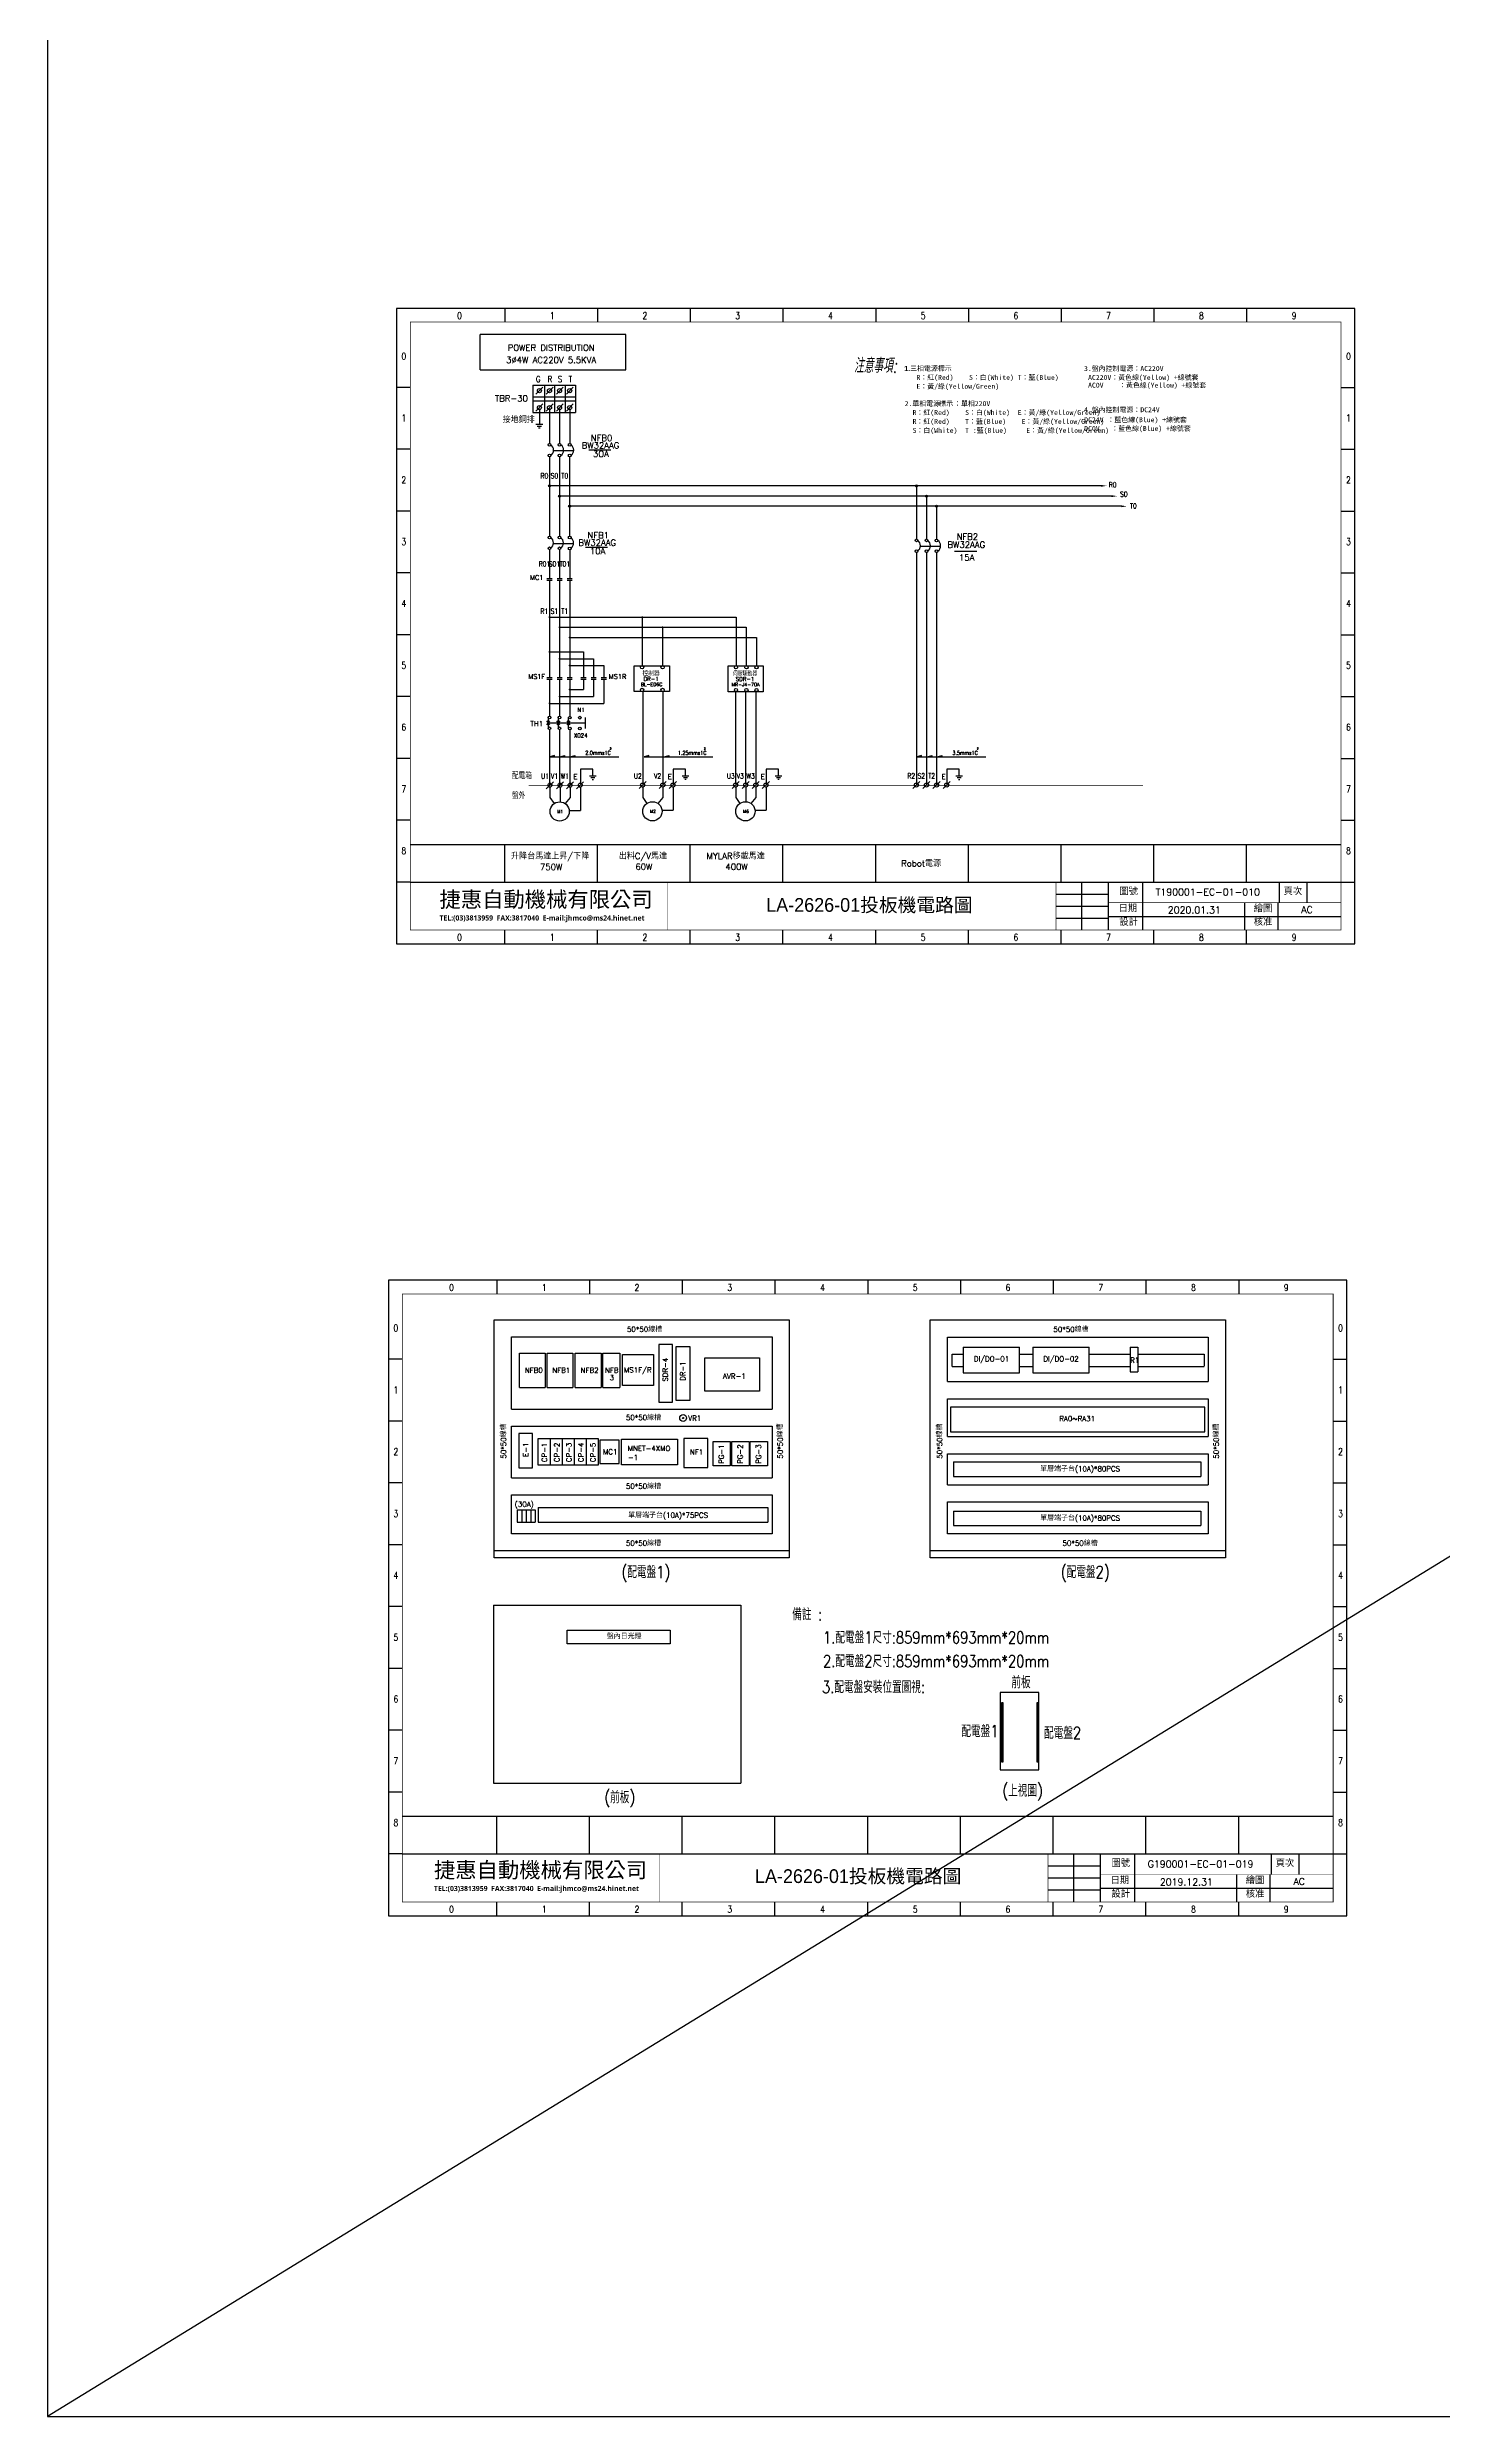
# Model space of a CAD drawing. Header units: millimetres. Extents: x -1721 to 4288, y -273 to 2028.
# Drawn here: x 2178 to 2584, y -149 to 541 of the extents above; entities that cross this region are included whole.
import ezdxf
from ezdxf.enums import TextEntityAlignment as Align

# ---------------------------------------------------------------- set-up
doc = ezdxf.new("R2010")
doc.units = ezdxf.units.MM
doc.header["$LTSCALE"] = 5
doc.header["$MEASUREMENT"] = 0
doc.layers.get('0').update_dxf_attribs({"linetype": 'CONTINUOUS'})
for name, color, linetype in [('2', 2, 'CONTINUOUS'), ('4', 4, 'CONTINUOUS'), ('6', 6, 'CONTINUOUS'), ('AIR', 7, 'CONTINUOUS'), ('TEXT', 4, 'CONTINUOUS'), ('圖框', 7, 'CONTINUOUS'), ('文字', 4, 'CONTINUOUS')]:
    doc.layers.add(name, color=color, linetype=linetype)
doc.styles.add('chinese', font='simplex.shx', dxfattribs={"height": 2, "bigfont": 'chineset.shx'})
doc.styles.add('DAYUF', font='italict.shx', dxfattribs={"bigfont": 'dayuf.shx'})
doc.styles.add('DAYUM', font='complex', dxfattribs={"bigfont": 'dayum'})
doc.styles.add('DAYUS', font='romanc.shx', dxfattribs={"height": 25, "bigfont": 'dayus.shx'})
doc.styles.add('MtXpl_', font='mingliub.ttc')
doc.styles.add('MtXpl__1', font='mingliub.ttc')
doc.styles.add('sim', font='simplex.shx', dxfattribs={"width": 0.8, "bigfont": 'chineset.shx'})
doc.styles.get("Standard").update_dxf_attribs({"font": 'arialbd.ttf', "height": 15})
doc.styles.add('新細明體', font='', dxfattribs={"height": 2})
doc.styles.add('標楷體', font='simplex.shx', dxfattribs={"width": 0.8, "bigfont": 'chineset.shx'})
doc.styles.add('線號', font='simplex.shx', dxfattribs={"height": 1.5, "bigfont": 'chineset.shx'})
doc.styles.get('新細明體').set_extended_font_data('新細明體')

# ---------------------------------------------------------------- blocks, each defined once
blk = doc.blocks.new('A$C52BC11C5')
blk.add_line((0, 0, 0.3), (3.5, 3.5, 0.3))
blk.add_circle((1.8, 1.8, 0.3), 1)
blk = doc.blocks.new('A$C56EF1552')
at = {"layer": '2'}
for p, q in [((5, 0), (7.3, 0.6)), ((7.3, 0.6), (7.3, 0)), ((10, 0), (12.3, 0.6)), ((12.3, 0.6), (12.3, 0))]:
    blk.add_line(p, q, dxfattribs=at)
blk.add_lwpolyline([(2.3, 0), (2.3, 0.6), (0, 0), (14.4, 0), (34.1, 0)], dxfattribs=at)

msp = doc.modelspace()

# ---------------------------------------------------------------- linework, layer by layer
for p, q in [((4288.333, 1146.033), (2177.993, -148.663)), ((2319.333, 442.808), (2331.698, 442.808)), ((2319.333, 442.808), (2319.333, 434.778)), ((2320.187, 440.135), (2322.266, 442.214)), ((2322.741, 442.808), (2322.741, 434.778)), ((2323.241, 440.135), (2325.201, 442.214)), ((2325.625, 442.808), (2325.625, 434.778)), ((2326.181, 440.135), (2328.141, 442.214)), ((2328.771, 442.808), (2328.771, 434.778)), ((2329.121, 440.135), (2331.081, 442.214)), ((2331.698, 442.808), (2331.698, 434.778)), ((2319.333, 439.423), (2331.698, 439.423)), ((2319.333, 438.192), (2331.698, 438.192)), ((2319.333, 434.778), (2331.698, 434.778)), ((2320.187, 435.217), (2322.266, 437.296)), ((2323.241, 435.217), (2325.201, 437.296)), ((2324.167, 435.668), (2324.167, 425.813)), ((2326.181, 435.217), (2328.141, 437.296)), ((2327.107, 435.668), (2327.107, 425.813)), ((2329.121, 435.217), (2331.081, 437.296)), ((2330.047, 435.668), (2330.047, 425.797)), ((2324.155, 421.899), (2324.155, 398.798)), ((2325.356, 423.722), (2330.956, 423.722)), ((2327.095, 421.894), (2327.095, 398.793)), ((2330.035, 421.884), (2330.035, 398.783)), ((2484.694, 413.422), (2324.28, 413.422)), ((2487.634, 410.482), (2327.22, 410.482)), ((2490.574, 407.542), (2330.16, 407.542)), ((2430.978, 413.422), (2430.978, 397.999)), ((2433.918, 410.482), (2433.918, 397.993)), ((2436.858, 407.542), (2436.858, 397.983)), ((2324.177, 394.878), (2324.177, 386.503)), ((2325.35, 396.702), (2330.95, 396.702)), ((2327.117, 394.875), (2327.117, 386.503)), ((2330.057, 394.864), (2330.057, 386.503)), ((2430.978, 394.079), (2430.978, 326.305)), ((2432.167, 395.902), (2437.767, 395.902)), ((2433.918, 394.074), (2433.918, 326.305)), ((2436.858, 394.063), (2436.858, 326.305)), ((2323.427, 386.503), (2324.927, 386.503)), ((2326.367, 386.503), (2327.867, 386.503)), ((2329.307, 386.503), (2330.807, 386.503)), ((2323.427, 386.003), (2324.927, 386.003)), ((2324.177, 386.003), (2324.177, 357.68)), ((2326.367, 386.003), (2327.867, 386.003)), ((2327.117, 386.003), (2327.117, 357.68)), ((2329.307, 386.003), (2330.807, 386.003)), ((2330.057, 386.003), (2330.057, 357.68)), ((2351.177, 375.216), (2351.177, 361.102)), ((2378.506, 375.216), (2378.506, 361.065)), ((2357.057, 372.276), (2357.057, 361.102)), ((2381.446, 372.276), (2381.446, 361.065)), ((2384.386, 369.336), (2384.386, 361.065)), ((2324.177, 365.139), (2334.083, 365.139)), ((2327.117, 363.139), (2337.023, 363.139)), ((2330.057, 361.139), (2339.963, 361.139)), ((2334.083, 365.139), (2334.083, 357.68)), ((2337.023, 363.139), (2337.023, 357.68)), ((2339.963, 361.139), (2339.963, 357.68)), ((2323.427, 357.68), (2324.927, 357.68)), ((2323.427, 357.18), (2324.927, 357.18)), ((2324.177, 357.18), (2324.177, 346.384)), ((2326.367, 357.68), (2327.867, 357.68)), ((2326.367, 357.18), (2327.867, 357.18)), ((2327.117, 357.18), (2327.117, 346.382)), ((2327.117, 352.136), (2337.023, 352.136)), ((2329.307, 357.68), (2330.807, 357.68)), ((2329.307, 357.18), (2330.807, 357.18)), ((2330.057, 357.18), (2330.057, 346.37)), ((2330.057, 354.136), (2334.083, 354.136)), ((2333.333, 357.68), (2334.833, 357.68)), ((2333.333, 357.18), (2334.833, 357.18)), ((2334.083, 357.18), (2334.083, 354.136)), ((2336.273, 357.68), (2337.773, 357.68)), ((2336.273, 357.18), (2337.773, 357.18)), ((2337.023, 357.18), (2337.023, 352.136)), ((2339.213, 357.68), (2340.713, 357.68)), ((2339.213, 357.18), (2340.713, 357.18)), ((2339.963, 357.18), (2339.963, 350.136)), ((2351.303, 353.569), (2351.303, 326.929)), ((2357.183, 353.569), (2357.183, 326.929)), ((2378.325, 353.532), (2378.325, 326.891)), ((2381.265, 353.532), (2381.265, 326.891)), ((2384.205, 353.532), (2384.205, 326.891)), ((2323.304, 345.004), (2324.173, 343.877)), ((2324.183, 345.004), (2323.314, 343.877)), ((2323.744, 346.08), (2323.744, 342.77)), ((2324.177, 350.136), (2339.963, 350.136)), ((2326.248, 345.004), (2327.117, 343.877)), ((2327.128, 345.004), (2326.259, 343.877)), ((2326.656, 346.08), (2326.656, 342.77)), ((2329.193, 345.004), (2330.062, 343.877)), ((2330.072, 345.004), (2329.203, 343.877)), ((2329.614, 346.08), (2329.614, 342.77)), ((2334.532, 346.024), (2334.532, 342.849)), ((2323.744, 344.439), (2334.532, 344.439)), ((2324.177, 342.47), (2324.177, 326.305)), ((2327.117, 342.465), (2327.117, 326.305)), ((2330.057, 342.454), (2330.057, 326.305)), ((2324.303, 325.718), (2324.303, 322.689)), ((2327.243, 325.718), (2327.243, 321.468)), ((2330.183, 325.718), (2330.183, 322.689)), ((2336.774, 330.961), (2333.176, 330.961)), ((2333.176, 330.961), (2333.176, 326.885)), ((2333.176, 325.724), (2333.176, 318.987)), ((2335.776, 329.032), (2337.771, 329.032)), ((2336.163, 328.52), (2337.384, 328.52)), ((2336.55, 328.007), (2336.997, 328.007)), ((2336.774, 329.032), (2336.774, 330.961)), ((2351.303, 325.755), (2351.303, 322.727)), ((2357.183, 325.755), (2357.183, 322.727)), ((2363.774, 330.999), (2360.176, 330.999)), ((2360.176, 330.999), (2360.176, 326.923)), ((2360.176, 325.761), (2360.176, 319.025)), ((2362.776, 329.07), (2364.771, 329.07)), ((2363.163, 328.557), (2364.384, 328.557)), ((2363.55, 328.045), (2363.997, 328.045)), ((2363.774, 329.07), (2363.774, 330.999)), ((2378.379, 325.755), (2378.379, 322.727)), ((2381.319, 325.755), (2381.319, 321.506)), ((2384.259, 325.755), (2384.259, 322.727)), ((2390.849, 330.999), (2387.252, 330.999)), ((2387.252, 330.999), (2387.252, 326.923)), ((2387.252, 325.761), (2387.252, 319.025)), ((2389.852, 329.07), (2391.847, 329.07)), ((2390.239, 328.557), (2391.46, 328.557)), ((2390.626, 328.045), (2391.073, 328.045)), ((2390.849, 329.07), (2390.849, 330.999)), ((2443.434, 330.961), (2439.836, 330.961)), ((2439.836, 330.961), (2439.836, 326.885)), ((2442.437, 329.032), (2444.431, 329.032)), ((2442.824, 328.52), (2444.044, 328.52)), ((2443.211, 328.007), (2443.657, 328.007)), ((2443.434, 329.032), (2443.434, 330.961)), ((2324.303, 322.689), (2325.526, 320.967)), ((2330.183, 322.689), (2328.729, 320.967)), ((2329.909, 318.987), (2333.176, 318.987)), ((2351.303, 322.727), (2352.526, 321.005)), ((2357.183, 322.727), (2355.729, 321.005)), ((2356.909, 319.025), (2360.176, 319.025)), ((2378.379, 322.727), (2379.601, 321.005)), ((2384.259, 322.727), (2382.804, 321.005)), ((2383.985, 319.025), (2387.252, 319.025)), ((2308.082, 170.673), (2393.982, 170.673)), ((2308.082, 101.373), (2308.082, 170.673)), ((2313.082, 144.673), (2313.082, 165.673)), ((2313.082, 165.673), (2388.982, 165.673)), ((2388.982, 165.673), (2388.982, 144.673)), ((2393.982, 170.673), (2393.982, 101.373)), ((2435.03, 170.654), (2520.93, 170.654)), ((2435.03, 101.354), (2435.03, 170.654)), ((2440.03, 152.654), (2440.03, 165.654)), ((2440.03, 165.654), (2515.93, 165.654)), ((2515.93, 165.654), (2515.93, 152.654)), ((2520.93, 170.654), (2520.93, 101.354)), ((2315.451, 160.948), (2322.951, 160.948)), ((2315.451, 150.948), (2315.451, 160.948)), ((2322.951, 160.948), (2322.951, 150.948)), ((2323.451, 160.948), (2330.951, 160.948)), ((2323.451, 150.948), (2323.451, 160.948)), ((2330.951, 160.948), (2330.951, 150.948)), ((2331.687, 160.948), (2339.187, 160.948)), ((2331.687, 150.948), (2331.687, 160.948)), ((2339.187, 160.948), (2339.187, 150.948)), ((2339.687, 160.948), (2344.687, 160.948)), ((2339.687, 150.948), (2339.687, 160.948)), ((2344.687, 160.948), (2344.687, 150.948)), ((2345.428, 160.537), (2354.428, 160.537)), ((2345.428, 151.537), (2345.428, 160.537)), ((2354.428, 160.537), (2354.428, 151.537)), ((2355.949, 163.462), (2355.949, 146.662)), ((2359.949, 163.462), (2355.949, 163.462)), ((2359.949, 146.662), (2359.949, 163.462)), ((2361.045, 162.907), (2365.045, 162.907)), ((2361.045, 147.139), (2361.045, 162.907)), ((2365.045, 162.907), (2365.045, 147.139)), ((2369.366, 149.847), (2369.366, 159.547)), ((2369.366, 159.547), (2385.266, 159.547)), ((2385.266, 159.547), (2385.266, 149.847)), ((2441.408, 160.657), (2444.621, 160.657)), ((2441.408, 157.081), (2441.408, 160.657)), ((2444.621, 162.73), (2444.621, 155.23)), ((2444.621, 162.73), (2461.021, 162.73)), ((2461.021, 155.23), (2461.021, 162.73)), ((2461.021, 160.657), (2464.874, 160.657)), ((2464.874, 162.73), (2464.874, 155.23)), ((2464.874, 162.73), (2481.274, 162.73)), ((2481.274, 155.23), (2481.274, 162.73)), ((2481.274, 160.657), (2493.174, 160.657)), ((2493.174, 162.675), (2493.174, 155.475)), ((2493.174, 162.675), (2495.474, 162.675)), ((2495.474, 162.675), (2495.474, 155.475)), ((2495.474, 160.657), (2514.798, 160.657)), ((2514.798, 160.657), (2514.798, 157.157)), ((2440.03, 152.654), (2515.93, 152.654)), ((2441.408, 157.081), (2444.621, 157.081)), ((2444.621, 155.23), (2461.021, 155.23)), ((2461.021, 157.081), (2464.874, 157.081)), ((2464.874, 155.23), (2481.274, 155.23)), ((2481.274, 157.081), (2493.174, 157.081)), ((2493.174, 155.475), (2495.474, 155.475)), ((2495.474, 157.081), (2514.798, 157.081)), ((2315.451, 150.948), (2322.951, 150.948)), ((2323.451, 150.948), (2330.951, 150.948)), ((2331.687, 150.948), (2339.187, 150.948)), ((2339.687, 150.948), (2344.687, 150.948)), ((2354.428, 151.537), (2345.428, 151.537)), ((2355.949, 146.662), (2359.949, 146.662)), ((2365.045, 147.139), (2361.045, 147.139)), ((2385.266, 149.847), (2369.366, 149.847)), ((2440.03, 136.654), (2440.03, 147.654)), ((2440.03, 147.654), (2515.93, 147.654)), ((2440.905, 145.207), (2440.905, 138.007)), ((2514.905, 145.207), (2440.905, 145.207)), ((2514.905, 138.007), (2514.905, 145.207)), ((2515.93, 147.654), (2515.93, 136.654)), ((2313.082, 144.673), (2388.982, 144.673)), ((2313.082, 124.673), (2313.082, 139.673)), ((2313.082, 139.673), (2388.982, 139.673)), ((2388.982, 139.673), (2388.982, 124.673)), ((2440.905, 138.007), (2514.905, 138.007)), ((2315.21, 137.533), (2315.21, 127.533)), ((2319.21, 137.533), (2315.21, 137.533)), ((2319.21, 127.533), (2319.21, 137.533)), ((2320.829, 136.061), (2338.329, 136.061)), ((2320.829, 128.366), (2320.829, 136.061)), ((2324.329, 136.061), (2324.329, 128.366)), ((2327.829, 136.061), (2327.829, 128.366)), ((2331.329, 136.061), (2331.329, 128.366)), ((2334.829, 136.061), (2334.829, 128.366)), ((2338.329, 136.061), (2338.329, 128.366)), ((2338.833, 135.577), (2338.833, 128.857)), ((2344.433, 135.577), (2338.833, 135.577)), ((2344.433, 128.857), (2344.433, 135.577)), ((2345.098, 135.924), (2361.448, 135.924)), ((2345.098, 128.434), (2345.098, 135.924)), ((2361.448, 135.924), (2361.448, 128.434)), ((2363.304, 136.078), (2363.304, 127.678)), ((2370.304, 136.078), (2363.304, 136.078)), ((2370.304, 127.678), (2370.304, 136.078)), ((2371.801, 135.202), (2376.801, 135.202)), ((2371.801, 128.177), (2371.801, 135.202)), ((2376.801, 135.202), (2376.801, 128.177)), ((2377.274, 135.202), (2382.274, 135.202)), ((2377.274, 128.177), (2377.274, 135.202)), ((2382.274, 135.202), (2382.274, 128.177)), ((2382.633, 135.202), (2387.633, 135.202)), ((2382.633, 128.177), (2382.633, 135.202)), ((2387.633, 135.202), (2387.633, 128.177)), ((2440.03, 136.654), (2515.93, 136.654)), ((2440.03, 122.654), (2440.03, 131.654)), ((2440.03, 131.654), (2515.93, 131.654)), ((2515.93, 131.654), (2515.93, 122.654)), ((2313.082, 124.673), (2388.982, 124.673)), ((2315.21, 127.533), (2319.21, 127.533)), ((2338.329, 128.366), (2320.829, 128.366)), ((2338.833, 128.857), (2344.433, 128.857)), ((2361.448, 128.434), (2345.098, 128.434)), ((2363.304, 127.678), (2370.304, 127.678)), ((2376.801, 128.177), (2371.801, 128.177)), ((2382.274, 128.177), (2377.274, 128.177)), ((2387.633, 128.177), (2382.633, 128.177)), ((2441.793, 129.267), (2441.793, 125.067)), ((2441.793, 129.267), (2513.793, 129.267)), ((2441.793, 125.067), (2513.793, 125.067)), ((2513.793, 129.267), (2513.793, 125.067)), ((2313.082, 108.373), (2313.082, 119.673)), ((2313.082, 119.673), (2388.982, 119.673)), ((2388.982, 119.673), (2388.982, 108.373)), ((2440.03, 122.654), (2515.93, 122.654)), ((2440.03, 108.354), (2440.03, 117.654)), ((2440.03, 117.654), (2515.93, 117.654)), ((2515.93, 117.654), (2515.93, 108.354)), ((2314.786, 115.373), (2314.786, 111.773)), ((2314.786, 115.373), (2319.986, 115.373)), ((2314.786, 111.773), (2319.986, 111.773)), ((2316.086, 115.373), (2316.086, 111.773)), ((2317.386, 115.373), (2317.386, 111.773)), ((2318.686, 115.373), (2318.686, 111.773)), ((2319.986, 115.373), (2319.986, 111.773)), ((2320.88, 115.993), (2320.88, 111.793)), ((2320.88, 115.993), (2387.68, 115.993)), ((2320.88, 111.793), (2387.68, 111.793)), ((2387.68, 115.993), (2387.68, 111.793)), ((2441.793, 114.931), (2441.793, 110.731)), ((2441.793, 114.931), (2513.793, 114.931)), ((2441.793, 110.731), (2513.793, 110.731)), ((2513.793, 114.931), (2513.793, 110.731)), ((2388.982, 108.373), (2313.082, 108.373)), ((2515.93, 108.354), (2440.03, 108.354)), ((2393.982, 103.373), (2308.082, 103.373)), ((2393.982, 101.373), (2308.082, 101.373)), ((2520.93, 103.354), (2435.03, 103.354)), ((2520.93, 101.354), (2435.03, 101.354)), ((2307.889, 87.571), (2307.889, 35.766)), ((2307.889, 87.571), (2379.889, 87.571)), ((2379.889, 87.571), (2379.889, 35.766)), ((2329.272, 80.281), (2359.272, 80.281)), ((2329.272, 76.281), (2329.272, 80.281)), ((2359.272, 76.281), (2329.272, 76.281)), ((2359.272, 80.281), (2359.272, 76.281)), ((2466.658, 62.177), (2455.408, 62.177)), ((2455.408, 62.177), (2455.408, 39.677)), ((2466.658, 39.677), (2466.658, 62.177)), ((2455.791, 59.175), (2455.791, 41.995)), ((2456.191, 59.175), (2455.791, 59.175)), ((2456.191, 41.995), (2456.191, 59.175)), ((2466.004, 59.175), (2466.004, 41.995)), ((2466.404, 59.175), (2466.004, 59.175)), ((2466.404, 41.995), (2466.404, 59.175)), ((2455.791, 41.995), (2456.191, 41.995)), ((2466.004, 41.995), (2466.404, 41.995)), ((2307.889, 35.766), (2379.889, 35.766)), ((2455.408, 39.677), (2466.658, 39.677))]:
    msp.add_line(p, q)
at = {"ltscale": 0.5}
msp.add_line((2321.227, 435.668), (2321.227, 432.073), dxfattribs=at)
msp.add_lwpolyline([(4288.333, 1146.033), (2177.993, 1146.033), (2177.993, -148.663), (4288.333, -148.663)], close=True)
for points in [[(2486.365, 413.471, 0, 0.56, 0), (2484.685, 413.471, 0.56, 0.56, 0)], [(2489.405, 410.468, 0, 0.56, 0), (2487.725, 410.468, 0.56, 0.56, 0)], [(2492.282, 407.506, 0, 0.56, 0), (2490.602, 407.506, 0.56, 0.56, 0)]]:
    msp.add_lwpolyline(points, format="xyseb")
at = {"elevation": -0.672}
for points in [[(2348.826, 361.102), (2359.064, 361.102), (2359.064, 353.569), (2348.826, 353.569)], [(2376.155, 361.065), (2386.393, 361.065), (2386.393, 353.532), (2376.155, 353.532)]]:
    msp.add_lwpolyline(points, close=True, dxfattribs=at)
at = {"const_width": 0.176}
msp.add_lwpolyline([(2496.924, 326.305), (2318.094, 326.305)], dxfattribs=at)
for centre, radius in [((2321.227, 441.175), 0.588), ((2324.161, 441.175), 0.588), ((2327.101, 441.175), 0.588), ((2330.041, 441.175), 0.588), ((2321.227, 436.256), 0.588), ((2324.161, 436.256), 0.588), ((2327.101, 436.256), 0.588), ((2330.041, 436.256), 0.588), ((2324.175, 425.423), 0.396), ((2324.175, 422.295), 0.396), ((2327.088, 425.418), 0.396), ((2327.088, 422.289), 0.396), ((2330.045, 425.408), 0.396), ((2330.045, 422.279), 0.396), ((2324.133, 413.454), 0.294), ((2327.095, 410.482), 0.294), ((2327.095, 410.482), 0.294), ((2327.095, 410.482), 0.294), ((2330.035, 407.542), 0.294), ((2330.035, 407.542), 0.294), ((2330.035, 407.542), 0.294), ((2430.978, 413.422), 0.294), ((2433.918, 410.482), 0.294), ((2436.858, 407.542), 0.294), ((2324.168, 398.403), 0.396), ((2324.168, 395.274), 0.396), ((2327.081, 398.397), 0.396), ((2327.081, 395.268), 0.396), ((2330.039, 398.388), 0.396), ((2330.039, 395.259), 0.396), ((2430.986, 397.603), 0.396), ((2430.986, 394.474), 0.396), ((2433.899, 397.598), 0.396), ((2433.899, 394.469), 0.396), ((2436.856, 397.588), 0.396), ((2436.856, 394.459), 0.396), ((2351.129, 360.649), 0.472), ((2357.097, 360.649), 0.472), ((2378.458, 360.612), 0.472), ((2381.485, 360.612), 0.472), ((2384.426, 360.612), 0.472), ((2351.129, 354.058), 0.472), ((2357.097, 354.058), 0.472), ((2378.458, 354.021), 0.472), ((2381.485, 354.021), 0.472), ((2384.426, 354.021), 0.472), ((2324.184, 345.994), 0.396), ((2327.097, 345.989), 0.396), ((2330.055, 345.979), 0.396), ((2333.012, 345.969), 0.396), ((2324.184, 342.865), 0.396), ((2327.097, 342.86), 0.396), ((2330.055, 342.85), 0.396), ((2333.012, 342.84), 0.396), ((2363.059, 142.07), 0.983), ((2363.059, 142.07), 0.163), ((2363.059, 142.07), 0.163), ((2363.059, 142.07), 0.163)]:
    msp.add_circle(centre, radius)
for centre in [(2323.361, 423.859), (2326.274, 423.854), (2329.232, 423.844), (2323.355, 396.838), (2326.268, 396.833), (2329.225, 396.823), (2430.173, 396.039), (2433.085, 396.033), (2436.043, 396.023)]:
    msp.add_arc(centre, 1.977, 307.695492, 52.304508)
at = {"layer": '2'}
for p, q in [((2320.224, 431.384), (2322.23, 431.384)), ((2320.613, 430.869), (2321.84, 430.869)), ((2321.002, 430.354), (2321.451, 430.354)), ((2321.227, 432.073), (2321.227, 431.384)), ((2335.572, 423.919), (2342.04, 423.919)), ((2334.619, 395.63), (2341.087, 395.63)), ((2442.06, 394.477), (2448.528, 394.477)), ((2324.177, 375.216), (2378.506, 375.216)), ((2327.117, 372.276), (2381.446, 372.276)), ((2330.057, 369.336), (2384.386, 369.336)), ((2357.564, 334.589), (2358.944, 334.959)), ((2358.944, 334.959), (2358.944, 334.589))]:
    msp.add_line(p, q, dxfattribs=at)
at = {"layer": '2', "const_width": 0.294}
for points in [[(2323.986, 413.454, 1), (2324.28, 413.454, 1)], [(2326.948, 410.482, 1), (2327.242, 410.482, 1)], [(2329.888, 407.542, 1), (2330.182, 407.542, 1)], [(2430.831, 413.422, 1), (2431.125, 413.422, 1)], [(2433.771, 410.482, 1), (2434.065, 410.482, 1)], [(2436.711, 407.542, 1), (2437.005, 407.542, 1)], [(2324.03, 375.216, 1), (2324.324, 375.216, 1)], [(2326.97, 372.276, 1), (2327.264, 372.276, 1)], [(2351.03, 375.216, 1), (2351.324, 375.216, 1)], [(2356.91, 372.276, 1), (2357.204, 372.276, 1)], [(2329.91, 369.336, 1), (2330.204, 369.336, 1)], [(2324.03, 365.139, 1), (2324.324, 365.139, 1)], [(2326.97, 363.139, 1), (2327.264, 363.139, 1)], [(2329.91, 361.139, 1), (2330.204, 361.139, 1)], [(2326.97, 352.136, 1), (2327.264, 352.136, 1)], [(2329.91, 354.136, 1), (2330.204, 354.136, 1)], [(2324.03, 350.136, 1), (2324.324, 350.136, 1)]]:
    msp.add_lwpolyline(points, format="xyb", close=True, dxfattribs=at)
at = {"layer": '2'}
msp.add_lwpolyline([(2353.064, 334.589), (2353.064, 334.959), (2351.684, 334.589), (2360.181, 334.589), (2371.723, 334.589)], dxfattribs=at)
for centre in [(2327.127, 318.671), (2354.127, 318.708), (2381.203, 318.708)]:
    msp.add_circle(centre, 2.8, dxfattribs=at)
at = {"layer": '4'}
for p in [(2346.428, 457.543), (2303.978, 447.271)]:
    msp.add_line(p, (2303.978, 457.543), dxfattribs=at)
msp.add_lwpolyline([(2303.978, 447.271), (2346.428, 447.271), (2346.428, 457.543)], dxfattribs=at)
at = {"layer": '圖框'}
for p, q in [((2279.621, 465.12), (2279.621, 280.12)), ((2558.621, 465.12), (2279.621, 465.12)), ((2311.121, 465.12), (2311.121, 461.12)), ((2338.121, 465.12), (2338.121, 461.12)), ((2365.121, 465.12), (2365.121, 461.12)), ((2392.121, 465.12), (2392.121, 461.12)), ((2419.121, 465.12), (2419.121, 461.12)), ((2446.121, 465.12), (2446.121, 461.12)), ((2473.121, 465.12), (2473.121, 461.12)), ((2500.121, 465.12), (2500.121, 461.12)), ((2527.121, 465.12), (2527.121, 461.12)), ((2558.621, 280.12), (2558.621, 465.12)), ((2283.621, 442.12), (2279.621, 442.12)), ((2554.621, 442.12), (2558.621, 442.12)), ((2283.621, 424.12), (2279.621, 424.12)), ((2554.621, 424.12), (2558.621, 424.12)), ((2283.621, 406.12), (2279.621, 406.12)), ((2554.621, 406.12), (2558.621, 406.12)), ((2283.621, 388.12), (2279.621, 388.12)), ((2554.621, 388.12), (2558.621, 388.12)), ((2283.621, 370.12), (2279.621, 370.12)), ((2554.621, 370.12), (2558.621, 370.12)), ((2283.621, 352.12), (2279.621, 352.12)), ((2554.621, 352.12), (2558.621, 352.12)), ((2283.621, 334.12), (2279.621, 334.12)), ((2554.621, 334.12), (2558.621, 334.12)), ((2283.621, 316.12), (2279.621, 316.12)), ((2554.621, 316.12), (2558.621, 316.12)), ((2283.621, 309.082), (2554.621, 309.082)), ((2311.121, 298.082), (2311.121, 309.082)), ((2338.121, 298.082), (2338.121, 309.082)), ((2365.121, 298.12), (2365.121, 309.12)), ((2392.121, 298.082), (2392.121, 309.082)), ((2419.121, 298.082), (2419.121, 309.082)), ((2446.121, 298.082), (2446.121, 309.082)), ((2473.121, 298.082), (2473.121, 309.082)), ((2500.121, 298.082), (2500.121, 309.082)), ((2527.121, 298.082), (2527.121, 309.082)), ((2283.621, 298.12), (2279.621, 298.12)), ((2283.621, 298.12), (2554.621, 298.12)), ((2479.066, 298.12), (2479.066, 284.12)), ((2486.76, 298.12), (2486.76, 284.12)), ((2496.778, 298.12), (2496.778, 284.12)), ((2536.621, 298.12), (2536.621, 292.124)), ((2544.621, 298.12), (2544.621, 292.124)), ((2554.621, 298.12), (2558.621, 298.12)), ((2471.621, 294.62), (2486.76, 294.62)), ((2471.621, 291.12), (2486.76, 291.12)), ((2311.121, 280.12), (2311.121, 284.12)), ((2338.121, 280.12), (2338.121, 284.12)), ((2365.121, 280.12), (2365.121, 284.12)), ((2392.121, 280.12), (2392.121, 284.12)), ((2419.121, 280.12), (2419.121, 284.12)), ((2446.121, 280.12), (2446.121, 284.12)), ((2471.621, 287.62), (2486.76, 287.62)), ((2473.121, 280.12), (2473.121, 284.12)), ((2486.76, 288.124), (2554.621, 288.124)), ((2500.121, 280.12), (2500.121, 284.12)), ((2527.121, 280.12), (2527.121, 284.12)), ((2279.621, 280.12), (2558.621, 280.12)), ((2277.306, 182.163), (2277.306, -2.837)), ((2556.306, 182.163), (2277.306, 182.163)), ((2308.806, 182.163), (2308.806, 178.163)), ((2335.806, 182.163), (2335.806, 178.163)), ((2362.806, 182.163), (2362.806, 178.163)), ((2389.806, 182.163), (2389.806, 178.163)), ((2416.806, 182.163), (2416.806, 178.163)), ((2443.806, 182.163), (2443.806, 178.163)), ((2470.806, 182.163), (2470.806, 178.163)), ((2497.806, 182.163), (2497.806, 178.163)), ((2524.806, 182.163), (2524.806, 178.163)), ((2556.306, -2.837), (2556.306, 182.163)), ((2281.306, 159.163), (2277.306, 159.163)), ((2552.306, 159.163), (2556.306, 159.163)), ((2281.306, 141.163), (2277.306, 141.163)), ((2552.306, 141.163), (2556.306, 141.163)), ((2281.306, 123.163), (2277.306, 123.163)), ((2552.306, 123.163), (2556.306, 123.163)), ((2281.306, 105.163), (2277.306, 105.163)), ((2552.306, 105.163), (2556.306, 105.163)), ((2281.306, 87.163), (2277.306, 87.163)), ((2552.306, 87.163), (2556.306, 87.163)), ((2281.306, 69.163), (2277.306, 69.163)), ((2552.306, 69.163), (2556.306, 69.163)), ((2281.306, 51.163), (2277.306, 51.163)), ((2552.306, 51.163), (2556.306, 51.163)), ((2281.306, 33.163), (2277.306, 33.163)), ((2552.306, 33.163), (2556.306, 33.163)), ((2281.306, 26.126), (2552.306, 26.126)), ((2308.806, 15.126), (2308.806, 26.126)), ((2335.806, 15.126), (2335.806, 26.126)), ((2362.806, 15.163), (2362.806, 26.163)), ((2389.806, 15.126), (2389.806, 26.126)), ((2416.806, 15.126), (2416.806, 26.126)), ((2443.806, 15.126), (2443.806, 26.126)), ((2470.806, 15.126), (2470.806, 26.126)), ((2497.806, 15.126), (2497.806, 26.126)), ((2524.806, 15.126), (2524.806, 26.126)), ((2281.306, 15.163), (2277.306, 15.163)), ((2281.306, 15.163), (2552.306, 15.163)), ((2476.75, 15.163), (2476.75, 1.163)), ((2484.445, 15.163), (2484.445, 1.163)), ((2494.463, 15.163), (2494.463, 1.163)), ((2534.306, 15.163), (2534.306, 9.168)), ((2542.306, 15.163), (2542.306, 9.168)), ((2552.306, 15.163), (2556.306, 15.163)), ((2469.306, 11.663), (2484.445, 11.663)), ((2469.306, 8.163), (2484.445, 8.163)), ((2308.806, -2.837), (2308.806, 1.163)), ((2335.806, -2.837), (2335.806, 1.163)), ((2362.806, -2.837), (2362.806, 1.163)), ((2389.806, -2.837), (2389.806, 1.163)), ((2416.806, -2.837), (2416.806, 1.163)), ((2443.806, -2.837), (2443.806, 1.163)), ((2469.306, 4.663), (2484.445, 4.663)), ((2470.806, -2.837), (2470.806, 1.163)), ((2484.445, 5.168), (2552.306, 5.168)), ((2497.806, -2.837), (2497.806, 1.163)), ((2524.806, -2.837), (2524.806, 1.163)), ((2277.306, -2.837), (2556.306, -2.837))]:
    msp.add_line(p, q, dxfattribs=at)
at = {"layer": '圖框', "const_width": 0.2}
for points in [[(2283.621, 284.12), (2554.621, 284.12), (2554.621, 461.12), (2283.621, 461.12)], [(2283.621, 461.12), (2554.621, 461.12), (2554.621, 284.12), (2283.621, 284.12)], [(2281.306, 1.163), (2552.306, 1.163), (2552.306, 178.163), (2281.306, 178.163)], [(2281.306, 178.163), (2552.306, 178.163), (2552.306, 1.163), (2281.306, 1.163)]]:
    msp.add_lwpolyline(points, close=True, dxfattribs=at)
at = {"layer": '圖框'}
for points, const_width in [([(2283.621, 298.12), (2554.621, 298.12)], 0.2), ([(2358.621, 298.12), (2358.621, 284.12)], 0.15), ([(2471.621, 298.12), (2471.621, 284.12)], 0.15), ([(2486.76, 292.124), (2554.621, 292.124)], 0.15), ([(2281.306, 15.163), (2552.306, 15.163)], 0.2), ([(2356.306, 15.163), (2356.306, 1.163)], 0.15), ([(2469.306, 15.163), (2469.306, 1.163)], 0.15), ([(2484.445, 9.168), (2552.306, 9.168)], 0.15)]:
    msp.add_lwpolyline(points, dxfattribs=dict(at, const_width=const_width))
for points in [[(2526.471, 292.124), (2526.471, 284.12)], [(2536.204, 292.124), (2536.204, 284.12)], [(2524.156, 9.168), (2524.156, 1.163)], [(2533.889, 9.168), (2533.889, 1.163)]]:
    msp.add_lwpolyline(points, dxfattribs=at)

# ---------------------------------------------------------------- block references
at = {"xscale": 0.5880000000000063, "yscale": 0.5880000000000063, "zscale": 0.5880000000000063}
for p in [(2323.225, 325.265, -0.185), (2326.165, 325.265, -0.185), (2329.105, 325.265, -0.185), (2332.045, 325.265, -0.185), (2350.225, 325.303, -0.185), (2356.105, 325.303, -0.185), (2359.045, 325.303, -0.185), (2377.301, 325.303, -0.185), (2380.241, 325.303, -0.185), (2383.181, 325.303, -0.185), (2386.121, 325.303, -0.185), (2429.923, 325.303, -0.185), (2432.863, 325.303, -0.185), (2435.803, 325.303, -0.185), (2438.743, 325.303, -0.185)]:
    msp.add_blockref('A$C52BC11C5', p, dxfattribs=at)
at = {"layer": '2', "xscale": 0.5880000000000063, "yscale": 0.5880000000000063, "zscale": 0.5880000000000063}
for p in [(2324.265, 334.589), (2431.133, 334.589)]:
    msp.add_blockref('A$C56EF1552', p, dxfattribs=at)

# ---------------------------------------------------------------- texts
at = {"style": 'DAYUS'}
for s, p in [('POWER DISTRIBUTION', (2324.656, 452.759)), ('3%%C4W AC220V 5.5KVA', (2324.656, 449.225))]:
    msp.add_text(s, height=1.8, dxfattribs=at).set_placement(p, align=Align.CENTER)
at = {"style": 'DAYUF', "width": 0.7}
msp.add_text('注意事項:', height=4.2336, dxfattribs=at).set_placement((2419.048, 446.378), align=Align.CENTER)
msp.add_text('1.', height=1.4406).set_placement((2427.457, 446.922))
for s, height, style, p in [('三相電源標示', 1.4406, 'MtXpl_', (2429.136, 446.922)), ('3.盤內控制電源', 1.4406, 'MtXpl_', (2479.772, 446.908)), ('：AC220V', 1.4406, 'MtXpl_', (2494.149, 446.908)), ('   R：紅(Red)    S：白(White) T：藍(Blue)', 1.4406, 'MtXpl_', (2427.617, 444.32)), ('   E：黃/綠(Yellow/Green) ', 1.4406, 'MtXpl_', (2427.617, 441.718)), (' AC220V：黃色線(Yellow) +線號套     ', 1.4406, 'MtXpl_', (2479.831, 444.306)), (' AC0V    ：黃色線(Yellow) +線號套     ', 1.4406, 'MtXpl_', (2479.831, 442.054)), ('2.單相電源', 1.4406, 'MtXpl_', (2427.558, 436.698)), ('  R：紅(Red)    S：白(White)  E：黃/綠(Yellow/Green)', 1.4406, 'MtXpl_', (2427.617, 434.096)), ('標示', 1.4406, 'MtXpl__1', (2437.646, 436.698)), ('：單相220V', 1.4406, 'MtXpl_', (2441.935, 436.698)), ('4.盤內控制電源', 1.4406, 'MtXpl_', (2479.772, 434.896)), ('：DC24V', 1.4406, 'MtXpl_', (2494.149, 434.896)), ('  S：白(White)  T :藍(Blue)     E：黃/綠(Yellow/Green)', 1.4406, 'MtXpl_', (2427.617, 428.892)), ('  R：紅(Red)    T：藍(Blue)    E：黃/綠(Yellow/Green)', 1.4406, 'MtXpl_', (2427.617, 431.494)), ('DC24V ：藍色線(Blue) +線號套     ', 1.4406, 'MtXpl_', (2479.831, 431.994)), ('DC0V   ：藍色線(Blue) +線號套     ', 1.4406, 'MtXpl_', (2479.831, 429.441)), ('50*50線槽', 1.5, '線號', (2346.731, 167.151)), ('50*50線槽', 1.5, '線號', (2470.874, 167.132)), ('DI/DO-01', 1.5, '線號', (2447.697, 158.54)), ('DI/DO-02', 1.5, '線號', (2467.95, 158.54)), ('R1', 1.5, '線號', (2493.226, 158.175)), ('NFB0', 1.5, '線號', (2317.009, 155.22)), ('NFB1', 1.5, '線號', (2325.009, 155.22)), ('NFB2', 1.5, '線號', (2333.245, 155.22)), ('NFB', 1.5, '線號', (2340.338, 155.22)), ('3', 1.5, '線號', (2341.657, 153.08)), ('MS1F/R', 1.5, '線號', (2345.86, 155.303)), ('AVR-1', 1.5, '線號', (2374.659, 153.517)), ('50*50線槽', 1.5, '線號', (2346.419, 141.456)), ('VR1', 1.5, '線號', (2364.547, 141.283)), ('RA0~RA31', 1.5, '線號', (2472.568, 141.143)), ('MC1', 1.5, '線號', (2339.751, 131.479)), ('MNET-4XMO', 1.5, '線號', (2346.94, 132.474)), ('-1', 1.5, '線號', (2346.988, 129.846)), ('NF1', 1.5, '線號', (2365.051, 131.446)), ('單層端子台(10A)*80PCS', 1.5, '線號', (2467.012, 126.539)), ('(30A)', 1.5, '線號', (2314.055, 116.213)), ('50*50線槽', 1.5, '線號', (2346.419, 121.461)), ('單層端子台(10A)*75PCS', 1.5, '線號', (2347.079, 113.018)), ('單層端子台(10A)*80PCS', 1.5, '線號', (2467.012, 112.202)), ('50*50線槽', 1.5, '線號', (2346.419, 104.889)), ('50*50線槽', 1.5, '線號', (2473.525, 104.87)), ('盤內日光燈', 1.5, '線號', (2340.836, 77.777))]:
    msp.add_text(s, height=height, dxfattribs=dict(style=style)).set_placement(p)
at = {"style": '線號'}
for s, p in [('SDR-4', (2358.616, 152.659)), ('DR-1', (2363.712, 152.905)), ('50*50線槽', (2311.544, 130.251)), ('50*50線槽', (2392.06, 130.251)), ('50*50線槽', (2438.492, 130.232)), ('50*50線槽', (2519.009, 130.232)), ('E-1', (2317.977, 130.726)), ('CP-1', (2323.42, 129.228)), ('CP-2', (2327.069, 129.228)), ('CP-3', (2330.569, 129.228)), ('CP-4', (2334.069, 129.228)), ('CP-5', (2337.569, 129.228)), ('PG-1', (2374.94, 128.721)), ('PG-2', (2380.413, 128.721)), ('PG-3', (2385.772, 128.721))]:
    msp.add_text(s, height=1.5, rotation=90, dxfattribs=at).set_placement(p)
at = {"attachment_point": 1, "style": '線號'}
for s, insert, char_height, width in [('{\\fMicrosoft JhengHei|b1|i0|c136|p34;\\H1.75x;\\C4;捷惠自動機械有限公司}', (2292.147, 295.342), 2.6, 60.81748), ('{\\fMicrosoft JhengHei|b1|i0|c136|p34;\\H1.5x;\\C4;TEL:(03)3813959  FAX:3817040  E-mail:jhmco@ms24.hinet.net}', (2292.147, 288.415), 1, 73.55296), ('{\\fMicrosoft JhengHei|b1|i0|c136|p34;\\H1.75x;\\C4;捷惠自動機械有限公司}', (2290.539, 12.773), 2.6, 60.81748), ('{\\fMicrosoft JhengHei|b1|i0|c136|p34;\\H1.5x;\\C4;TEL:(03)3813959  FAX:3817040  E-mail:jhmco@ms24.hinet.net}', (2290.539, 5.846), 1, 73.55296)]:
    msp.add_mtext(s, dxfattribs=dict(at, insert=insert, char_height=char_height, width=width))
at = {"layer": '2', "style": 'DAYUS', "width": 0.7}
for s, height, p in [('G', 1.8, (2320.873, 443.633)), ('R', 1.8, (2324.303, 443.633)), ('S', 1.8, (2327.216, 443.633)), ('T', 1.8, (2330.236, 443.633)), ('R0', 1.5, (2322.693, 415.632)), ('S0', 1.5, (2325.605, 415.632)), ('T0', 1.5, (2328.625, 415.632)), ('R0', 1.5, (2488.106, 413.044)), ('S0', 1.5, (2491.377, 410.267)), ('T0', 1.5, (2494.128, 406.862)), ('R01', 1.5, (2322.693, 389.983)), ('S01', 1.5, (2325.605, 389.983)), ('T01', 1.5, (2328.625, 389.983)), ('R1', 1.5, (2322.687, 376.226)), ('S1', 1.5, (2325.599, 376.226)), ('T1', 1.5, (2328.62, 376.226)), ('U1', 1.5, (2322.864, 328.18)), ('V1', 1.5, (2325.622, 328.18)), ('W1', 1.5, (2328.642, 328.18)), ('U2', 1.5, (2349.864, 328.217)), ('V2', 1.5, (2355.642, 328.217)), ('U3', 1.5, (2376.94, 328.217)), ('V3', 1.5, (2379.698, 328.217)), ('W3', 1.5, (2382.718, 328.217)), ('R2', 1.5, (2429.488, 328.281)), ('S2', 1.5, (2432.4, 328.281)), ('T2', 1.5, (2435.421, 328.281))]:
    msp.add_text(s, height=height, dxfattribs=at).set_placement(p, align=Align.CENTER)
at = {"layer": '2', "style": 'DAYUS'}
for s, height, p in [('TBR-30', 1.8, (2313.082, 438.915)), ('接地銅排', 1.8, (2315.194, 432.938)), ('NFB0', 1.8, (2339.326, 427.373)), ('BW32AAG', 1.8, (2339.024, 425.227)), ('3OA', 1.8, (2339.139, 422.767)), ('BW32AAG', 1.8, (2338.07, 396.938)), ('NFB1', 1.8, (2338.372, 399.083)), ('10A', 1.8, (2338.185, 394.478)), ('BW32AAG', 1.8, (2445.512, 396.317)), ('NFB2', 1.8, (2445.813, 398.676)), ('15A', 1.8, (2445.626, 392.581)), ('MC1', 1.4, (2320.449, 386.759, -0.672)), ('控制器', 1.3, (2353.769, 359.008, -0.672)), ('MS1F', 1.4, (2320.449, 357.936, -0.672)), ('MS1R', 1.4, (2343.99, 357.936, -0.672)), ('BL-ED6C', 1, (2353.904, 355.65, -0.672)), ('DR-1', 1.176, (2353.769, 357.258, -0.672)), ('MR-J4-70A', 1, (2381.233, 355.612, -0.672)), ('SDR-1', 1.176, (2381.098, 357.221, -0.672)), ('TH1', 1.5, (2320.449, 344.241, -0.672)), ('2', 0.588, (2341.95, 336.953)), ('2', 0.588, (2369.37, 336.953)), ('2', 0.588, (2448.819, 336.953)), ('M1', 0.896, (2327.256, 318.655)), ('M2', 0.896, (2354.256, 318.693)), ('M6', 0.896, (2381.332, 318.693))]:
    msp.add_text(s, height=height, dxfattribs=at).set_placement(p, align=Align.MIDDLE)
at = {"layer": '2'}
for s, height, style, width, p in [('伺服驅動器', 1.3, 'sim', 0.8, (2381.098, 358.97, -0.672)), ('2.0mmx1C', 1.176, 'DAYUS', 0.75, (2338.295, 335.73)), ('1.25mmx1C', 1.176, 'DAYUS', 0.75, (2365.715, 335.73)), ('3.5mmx1C', 1.176, 'DAYUS', 0.75, (2445.164, 335.73))]:
    msp.add_text(s, height=height, dxfattribs=dict(at, style=style, width=width)).set_placement(p, align=Align.MIDDLE)
at = {"layer": '6', "style": 'DAYUM'}
for s, p in [('升降台馬達上昇/下降', (2324.362, 304.759, -1.073)), ('出料C/V馬達', (2351.362, 304.796, -1.073)), ('MYLAR移載馬達', (2378.362, 304.796, -1.073)), ('Robot電源', (2432.362, 302.629, -1.073)), ('750W', (2324.651, 301.618, -0.749)), ('60W', (2351.651, 301.656, -0.749)), ('400W', (2378.651, 301.656, -0.749))]:
    msp.add_text(s, height=1.8, dxfattribs=at).set_placement(p, align=Align.CENTER)
at = {"layer": 'AIR', "style": '標楷體', "width": 0.8}
for s, p in [('(配電盤1)', (2345.136, 95.476)), ('(配電盤2)', (2473.056, 95.476)), ('備註 :', (2394.84, 83.166)), ('1.配電盤1尺寸:859mm*693mm*20mm', (2403.79, 76.422)), ('2.配電盤2尺寸:859mm*693mm*20mm', (2403.79, 69.546)), ('3.配電盤安裝位置圖視:', (2403.497, 62.01)), ('前板', (2458.619, 63.364)), ('配電盤1', (2444.07, 49.144)), ('配電盤2', (2468.149, 48.631)), ('(上視圖)', (2455.999, 31.842)), ('(前板)', (2340.127, 29.909))]:
    msp.add_text(s, height=3.5, dxfattribs=at).set_placement(p)
at = {"layer": 'TEXT', "style": 'DAYUM'}
for s, height, p in [('N1', 1.1695, (2333.388, 348.258)), ('X024', 1.1695, (2333.256, 340.788)), ('E', 1.5, (2331.748, 328.776)), ('E', 1.5, (2359.207, 328.813)), ('E', 1.5, (2386.283, 328.813)), ('E', 1.5, (2438.882, 328.813))]:
    msp.add_text(s, height=height, dxfattribs=at).set_placement(p, align=Align.MIDDLE)
at = {"layer": 'TEXT', "style": '標楷體', "width": 0.8}
for s, p in [('盤外', (2313.227, 322.316)), ('配電箱', (2313.227, 328.124))]:
    msp.add_text(s, height=1.8, dxfattribs=at).set_placement(p)
at = {"layer": '圖框', "style": 'sim', "width": 0.8}
for s, p in [('0', (2297.258, 462.016)), ('1', (2324.258, 462.016)), ('2', (2351.258, 462.016)), ('3', (2378.258, 462.016)), ('4', (2405.258, 462.016)), ('5', (2432.258, 462.016)), ('6', (2459.258, 462.016)), ('7', (2486.258, 462.016)), ('8', (2513.258, 462.016)), ('9', (2540.258, 462.016)), ('0', (2281.071, 450.205)), ('0', (2556.071, 450.205)), ('1', (2281.071, 432.205)), ('1', (2556.071, 432.205)), ('2', (2281.071, 414.205)), ('2', (2556.071, 414.205)), ('3', (2281.071, 396.205)), ('3', (2556.071, 396.205)), ('4', (2281.071, 378.205)), ('4', (2556.071, 378.205)), ('5', (2281.071, 360.205)), ('5', (2556.071, 360.205)), ('6', (2281.071, 342.205)), ('6', (2556.071, 342.205)), ('7', (2281.071, 324.205)), ('7', (2556.071, 324.205)), ('8', (2281.071, 306.205)), ('8', (2556.071, 306.205)), ('0', (2297.258, 281.016)), ('1', (2324.258, 281.016)), ('2', (2351.258, 281.016)), ('3', (2378.258, 281.016)), ('4', (2405.258, 281.016)), ('5', (2432.258, 281.016)), ('6', (2459.258, 281.016)), ('7', (2486.258, 281.016)), ('8', (2513.258, 281.016)), ('9', (2540.258, 281.016)), ('0', (2294.942, 179.06)), ('1', (2321.942, 179.06)), ('2', (2348.942, 179.06)), ('3', (2375.942, 179.06)), ('4', (2402.942, 179.06)), ('5', (2429.942, 179.06)), ('6', (2456.942, 179.06)), ('7', (2483.942, 179.06)), ('8', (2510.942, 179.06)), ('9', (2537.942, 179.06)), ('0', (2278.755, 167.249)), ('0', (2553.755, 167.249)), ('1', (2278.755, 149.249)), ('1', (2553.755, 149.249)), ('2', (2278.755, 131.249)), ('2', (2553.755, 131.249)), ('3', (2278.755, 113.249)), ('3', (2553.755, 113.249)), ('4', (2278.755, 95.249)), ('4', (2553.755, 95.249)), ('5', (2278.755, 77.249)), ('5', (2553.755, 77.249)), ('6', (2278.755, 59.249)), ('6', (2553.755, 59.249)), ('7', (2278.755, 41.249)), ('7', (2553.755, 41.249)), ('8', (2278.755, 23.249)), ('8', (2553.755, 23.249)), ('0', (2294.942, -1.94)), ('1', (2321.942, -1.94)), ('2', (2348.942, -1.94)), ('3', (2375.942, -1.94)), ('4', (2402.942, -1.94)), ('5', (2429.942, -1.94)), ('6', (2456.942, -1.94)), ('7', (2483.942, -1.94)), ('8', (2510.942, -1.94)), ('9', (2537.942, -1.94))]:
    msp.add_text(s, height=2, dxfattribs=at).set_placement(p)
at = {"layer": '圖框', "style": 'chinese'}
for s, p in [('日期', (2489.831, 289.372)), ('圖號', (2490.066, 294.361)), ('繪圖', (2529.187, 289.372)), ('頁次^J', (2537.892, 294.361)), ('設計', (2490.066, 285.408)), ('核准', (2529.187, 285.408)), ('日期', (2487.516, 6.416)), ('圖號', (2487.75, 11.405)), ('繪圖', (2526.872, 6.416)), ('頁次^J', (2535.577, 11.405)), ('設計', (2487.75, 2.452)), ('核准', (2526.872, 2.452))]:
    msp.add_text(s, height=2, dxfattribs=at).set_placement(p)
at = {"layer": '文字'}
for s, height, style, p in [('LA-2626-01投板機電路圖', 4, '新細明體', (2387.254, 289.453)), ('T190001-EC-01-010', 2, 'chinese', (2500.637, 294.185)), ('2020.01.31', 2, 'chinese', (2504.17, 288.964)), ('AC', 2, 'chinese', (2543.042, 289.086)), ('LA-2626-01投板機電路圖', 4, '新細明體', (2383.982, 6.693)), ('G190001-EC-01-019', 2, 'chinese', (2498.321, 11.229)), ('2019.12.31', 2, 'chinese', (2501.855, 6.008)), ('AC', 2, 'chinese', (2540.727, 6.13))]:
    msp.add_text(s, height=height, dxfattribs=dict(at, style=style)).set_placement(p)

doc.saveas('drawing.dxf')
